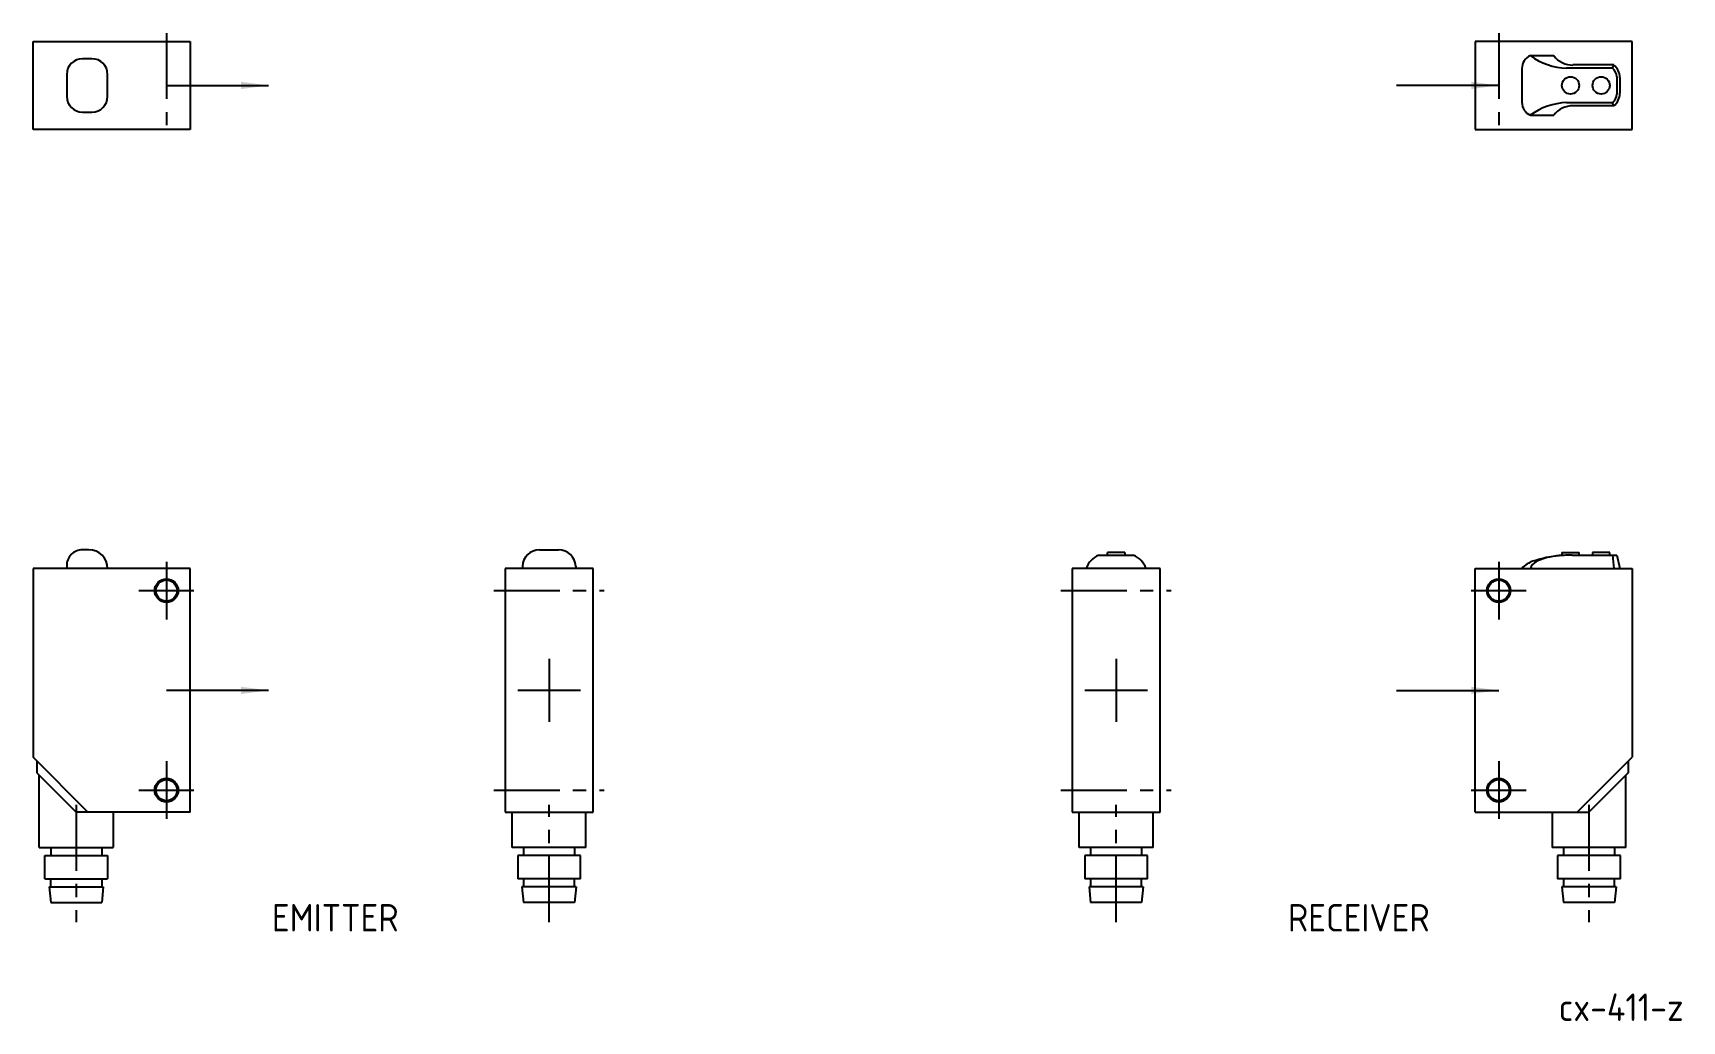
# Model space of a CAD drawing. Extents: x -241 to -31, y 468 to 594.
import ezdxf

# ---------------------------------------------------------------- set-up
doc = ezdxf.new("R2010")
doc.units = 0
doc.linetypes.add('CENTER', pattern=[13.421505, 8.388441, -1.677688, 1.677688, -1.677688])
doc.layers.get('0').update_dxf_attribs({"linetype": 'CONTINUOUS'})
doc.styles.get("Standard").update_dxf_attribs({"font": 'isocp.shx', "bigfont": 'extfont.shx'})

msp = doc.modelspace()

# ---------------------------------------------------------------- linework, layer by layer
at = {"color": 7, "linetype": 'CONTINUOUS'}
for p, q in [((-241.17, 592.66), (-221.17, 592.66)), ((-241.17, 581.46), (-241.17, 592.66)), ((-221.17, 592.66), (-221.17, 581.46)), ((-57.49, 592.66), (-57.49, 581.46)), ((-37.49, 592.66), (-57.49, 592.66)), ((-37.49, 581.46), (-37.49, 592.66)), ((-233.67, 590.46), (-234.87, 590.46)), ((-50.46, 590.86), (-47.46, 590.86)), ((-236.87, 588.46), (-236.87, 585.66)), ((-231.67, 585.66), (-231.67, 588.46)), ((-51.54, 589.21), (-51.54, 584.91)), ((-39.98, 589.26), (-45.84, 589.26)), ((-39.84, 589.66), (-45.04, 589.66)), ((-39.44, 588.16), (-39.44, 585.96)), ((-39.04, 588.06), (-39.04, 586.06)), ((-39.99, 584.86), (-45.84, 584.86)), ((-39.84, 584.46), (-45.04, 584.46)), ((-234.87, 583.66), (-233.67, 583.66)), ((-50.46, 583.26), (-47.46, 583.26)), ((-221.17, 581.46), (-241.17, 581.46)), ((-57.49, 581.46), (-37.49, 581.46)), ((-234.07, 527.96), (-234.87, 527.96)), ((-234.17, 527.96), (-234.77, 527.96)), ((-176.64, 527.96), (-174.24, 527.96)), ((-176.54, 527.96), (-174.34, 527.96)), ((-105.42, 527.26), (-101.02, 527.26)), ((-102.12, 527.63), (-104.32, 527.63)), ((-104.32, 527.26), (-104.32, 527.63)), ((-102.12, 527.63), (-102.12, 527.26)), ((-46.45, 527.63), (-46.45, 527.23)), ((-46.45, 527.63), (-44.25, 527.63)), ((-45.12, 527.26), (-39.44, 527.26)), ((-44.25, 527.26), (-44.25, 527.63)), ((-40.35, 527.63), (-42.55, 527.63)), ((-42.55, 527.63), (-42.55, 527.26)), ((-40.35, 527.26), (-40.35, 527.63)), ((-39.99, 527.26), (-39.84, 525.56)), ((-39.44, 527.26), (-39.04, 525.56)), ((-221.17, 525.56), (-241.17, 525.56)), ((-241.17, 525.56), (-241.17, 501.56)), ((-236.87, 525.88), (-236.87, 525.56)), ((-221.17, 494.56), (-221.17, 525.56)), ((-181.04, 525.56), (-181.04, 494.56)), ((-169.84, 525.56), (-181.04, 525.56)), ((-178.84, 525.85), (-178.84, 525.56)), ((-172.05, 525.85), (-172.05, 525.56)), ((-169.84, 494.56), (-169.84, 525.56)), ((-108.82, 525.56), (-108.82, 494.56)), ((-97.62, 525.56), (-108.82, 525.56)), ((-97.62, 494.56), (-97.62, 525.56)), ((-57.49, 494.56), (-57.49, 525.56)), ((-57.49, 525.56), (-37.49, 525.56)), ((-37.49, 525.56), (-37.49, 501.56)), ((-234.17, 494.56), (-241.17, 501.56)), ((-240.67, 501.06), (-240.67, 499.56)), ((-44.49, 494.56), (-37.49, 501.56)), ((-37.99, 501.06), (-37.99, 499.56)), ((-240.67, 499.56), (-235.67, 494.56)), ((-240.37, 490.06), (-240.37, 499.26)), ((-37.99, 499.56), (-42.99, 494.56)), ((-38.29, 490.06), (-38.29, 499.26)), ((-221.17, 494.56), (-235.67, 494.56)), ((-230.97, 494.56), (-230.97, 490.06)), ((-181.04, 494.56), (-169.84, 494.56)), ((-180.54, 494.56), (-170.34, 494.56)), ((-180.14, 490.06), (-180.14, 494.56)), ((-170.74, 490.06), (-170.74, 494.56)), ((-108.82, 494.56), (-97.62, 494.56)), ((-107.92, 490.06), (-107.92, 494.56)), ((-98.52, 490.06), (-98.52, 494.56)), ((-57.49, 494.56), (-42.99, 494.56)), ((-47.69, 494.56), (-47.69, 490.06)), ((-240.37, 490.06), (-230.97, 490.06)), ((-238.92, 490.06), (-238.92, 489.06)), ((-232.42, 490.06), (-232.42, 489.06)), ((-170.74, 490.06), (-180.14, 490.06)), ((-178.69, 490.06), (-178.69, 489.06)), ((-172.19, 490.06), (-172.19, 489.06)), ((-98.52, 490.06), (-107.92, 490.06)), ((-106.47, 490.06), (-106.47, 489.06)), ((-99.97, 490.06), (-99.97, 489.06)), ((-38.29, 490.06), (-47.69, 490.06)), ((-46.24, 490.06), (-46.24, 489.06)), ((-39.74, 490.06), (-39.74, 489.06)), ((-239.67, 489.06), (-231.67, 489.06)), ((-239.67, 486.06), (-239.67, 489.06)), ((-231.67, 489.06), (-231.67, 486.06)), ((-171.44, 489.06), (-179.44, 489.06)), ((-179.44, 489.06), (-179.44, 486.06)), ((-171.44, 486.06), (-171.44, 489.06)), ((-99.22, 489.06), (-107.22, 489.06)), ((-107.22, 489.06), (-107.22, 486.06)), ((-99.22, 486.06), (-99.22, 489.06)), ((-38.99, 489.06), (-46.99, 489.06)), ((-46.99, 489.06), (-46.99, 486.06)), ((-38.99, 486.06), (-38.99, 489.06)), ((-239.67, 486.06), (-231.67, 486.06)), ((-238.92, 485.06), (-238.92, 486.06)), ((-232.42, 486.06), (-232.42, 485.06)), ((-171.44, 486.06), (-179.44, 486.06)), ((-178.69, 486.06), (-178.69, 485.06)), ((-172.19, 485.06), (-172.19, 486.06)), ((-99.22, 486.06), (-107.22, 486.06)), ((-106.47, 486.06), (-106.47, 485.06)), ((-99.97, 485.06), (-99.97, 486.06)), ((-38.99, 486.06), (-46.99, 486.06)), ((-46.24, 486.06), (-46.24, 485.06)), ((-39.74, 485.06), (-39.74, 486.06)), ((-239.12, 485.06), (-232.22, 485.06)), ((-239.12, 485.06), (-238.92, 483.06)), ((-232.22, 485.06), (-232.42, 483.06)), ((-171.99, 485.06), (-178.89, 485.06)), ((-178.89, 485.06), (-178.69, 483.06)), ((-171.99, 485.06), (-172.19, 483.06)), ((-99.77, 485.06), (-106.67, 485.06)), ((-106.67, 485.06), (-106.47, 483.06)), ((-99.77, 485.06), (-99.97, 483.06)), ((-39.54, 485.06), (-46.44, 485.06)), ((-46.44, 485.06), (-46.24, 483.06)), ((-39.54, 485.06), (-39.74, 483.06)), ((-238.92, 483.06), (-232.42, 483.06)), ((-172.19, 483.06), (-178.69, 483.06)), ((-99.97, 483.06), (-106.47, 483.06)), ((-39.74, 483.06), (-46.24, 483.06))]:
    msp.add_line(p, q, dxfattribs=at)
at = {"color": 4, "linetype": 'CENTER'}
for p, q in [((-224.17, 593.73), (-224.17, 580.38)), ((-54.49, 593.73), (-54.49, 580.38)), ((-224.17, 526.43), (-224.17, 519.1)), ((-54.49, 526.43), (-54.49, 519.1)), ((-227.68, 522.76), (-220.67, 522.76)), ((-182.46, 522.76), (-168.43, 522.76)), ((-110.24, 522.76), (-96.21, 522.76)), ((-58, 522.76), (-50.99, 522.76)), ((-175.44, 514.06), (-175.44, 506.06)), ((-103.22, 514.06), (-103.22, 506.06)), ((-171.44, 510.06), (-179.44, 510.06)), ((-99.22, 510.06), (-107.22, 510.06)), ((-224.17, 501.03), (-224.17, 493.7)), ((-54.49, 501.03), (-54.49, 493.7)), ((-227.68, 497.36), (-220.67, 497.36)), ((-182.46, 497.36), (-168.43, 497.36)), ((-110.24, 497.36), (-96.21, 497.36)), ((-58, 497.36), (-50.99, 497.36)), ((-235.67, 495.5), (-235.67, 480.56)), ((-175.44, 480.56), (-175.44, 495.5)), ((-103.22, 480.56), (-103.22, 495.5)), ((-42.99, 495.5), (-42.99, 480.56))]:
    msp.add_line(p, q, dxfattribs=at)
at = {"color": 4, "linetype": 'CONTINUOUS'}
for p, q in [((-224.17, 587.06), (-211.17, 587.06)), ((-54.49, 587.06), (-67.49, 587.06)), ((-211.17, 510.06), (-224.17, 510.06)), ((-67.49, 510.06), (-54.49, 510.06))]:
    msp.add_line(p, q, dxfattribs=at)
at = {"color": 7, "linetype": 'CONTINUOUS'}
for centre, radius in [((-45.34, 587.06), 1.1), ((-41.44, 587.06), 1.1), ((-224.17, 522.76), 1.35), ((-54.49, 522.76), 1.35), ((-224.17, 497.36), 1.35), ((-54.49, 497.36), 1.35)]:
    msp.add_circle(centre, radius, dxfattribs=at)
at = {"color": 2, "linetype": 'CONTINUOUS'}
for centre in [(-224.17, 522.76), (-54.49, 522.76), (-224.17, 497.36), (-54.49, 497.36)]:
    msp.add_circle(centre, 1.5, dxfattribs=at)
at = {"color": 7, "linetype": 'CONTINUOUS'}
for centre, radius, start, end in [((-234.87, 588.46), 2, 90, 180), ((-233.67, 588.46), 2, 0, 90), ((-49.73, 589.2), 1.81, 113.697, 179.6981), ((-45.59, 597.45), 8.2, 233.5435, 268.2222), ((-45.08, 592.62), 2.97, 216.5451, 270.7717), ((-40.98, 588.08), 1.54, 3.02, 50.1101), ((-134.92, 623.11), 100.79, 340.3728, 340.6141), ((-41.06, 588.05), 2.01, 0.111, 52.8281), ((-41.06, 586.06), 2.01, 307.1719, 359.889), ((-234.87, 585.66), 2, 180, 270), ((-233.67, 585.66), 2, 270, 0), ((-49.73, 584.92), 1.81, 180.3019, 246.303), ((-45.59, 576.67), 8.2, 91.7778, 126.4565), ((-45.08, 581.49), 2.97, 89.2283, 143.4549), ((-40.98, 586.04), 1.54, 309.8899, 356.98), ((-49.16, 581.11), 9.91, 19.734, 22.2122), ((-234.87, 525.96), 2, 90, 182.4919), ((-234.07, 525.56), 2.4, 360, 90), ((-176.64, 525.76), 2.2, 90, 177.7055), ((-174.24, 525.76), 2.2, 2.2945, 90), ((-104.41, 524.71), 2.75, 111.6028, 161.8433), ((-102.04, 524.71), 2.75, 18.1567, 68.3972), ((-45.53, 513.21), 14.05, 95.1456, 108.6919), ((-45.62, 515.28), 11.98, 91.2857, 100.6371), ((-45.37, 509.67), 17.6, 89.1937, 94.6361), ((-49.18, 523.51), 3.14, 105.9518, 139.0361), ((-49.05, 525.14), 1.47, 118.5306, 163.4138), ((-46.76, 520.45), 6.69, 99.2472, 116.568)]:
    msp.add_arc(centre, radius, start, end, dxfattribs=at)
at = {"color": 4, "linetype": 'CONTINUOUS'}
for points in [[(-214.67, 587.52), (-214.67, 586.6), (-211.17, 587.06)], [(-57.99, 587.52), (-57.99, 586.6), (-54.49, 587.06)], [(-214.67, 510.52), (-214.67, 509.6), (-211.17, 510.06)], [(-57.99, 510.52), (-57.99, 509.6), (-54.49, 510.06)]]:
    msp.add_solid(points, dxfattribs=at)

# ---------------------------------------------------------------- texts
at = {"color": 2}
for s, p in [('EMITTER', (-210.74, 479.37)), ('RECEIVER', (-81.34, 479.37)), ('cx-411-z', (-46.85, 467.98))]:
    msp.add_text(s, height=3.5, dxfattribs=at).set_placement(p)

doc.saveas('drawing.dxf')
